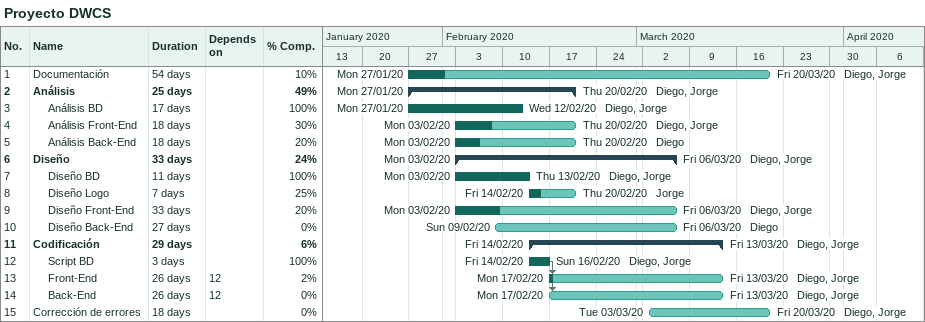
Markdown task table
Proyecto DWCS

| ID | Level | Task | Duration | Start | Finish | Predecessors | Resources | % complete |
|---|---|---|---|---|---|---|---|---|
| 1 | 1 | Documentación | 54d | 2020-01-27 | 2020-03-20 |  | Diego, Jorge | 10 |
| 2 | 1 | **Análisis** | 25d | 2020-01-27 | 2020-02-20 |  | Diego, Jorge | 49 |
| 3 | 2 | Análisis BD | 17d | 2020-01-27 | 2020-02-12 |  | Diego, Jorge | 100 |
| 4 | 2 | Análisis Front-End | 18d | 2020-02-03 | 2020-02-20 |  | Diego, Jorge | 30 |
| 5 | 2 | Análisis Back-End | 18d | 2020-02-03 | 2020-02-20 |  | Diego | 20 |
| 6 | 1 | **Diseño** | 33d | 2020-02-03 | 2020-03-06 |  | Diego, Jorge | 24 |
| 7 | 2 | Diseño BD | 11d | 2020-02-03 | 2020-02-13 |  | Diego, Jorge | 100 |
| 8 | 2 | Diseño Logo | 7d | 2020-02-14 | 2020-02-20 |  | Jorge | 25 |
| 9 | 2 | Diseño Front-End | 33d | 2020-02-03 | 2020-03-06 |  | Diego, Jorge | 20 |
| 10 | 2 | Diseño Back-End | 27d | 2020-02-09 | 2020-03-06 |  | Diego | 0 |
| 11 | 1 | **Codificación** | 29d | 2020-02-14 | 2020-03-13 |  | Diego, Jorge | 6 |
| 12 | 2 | Script BD | 3d | 2020-02-14 | 2020-02-16 |  | Diego, Jorge | 100 |
| 13 | 2 | Front-End | 26d | 2020-02-17 | 2020-03-13 | 12 | Diego, Jorge | 2 |
| 14 | 2 | Back-End | 26d | 2020-02-17 | 2020-03-13 | 12 | Diego, Jorge | 0 |
| 15 | 1 | Corrección de errores | 18d | 2020-03-03 | 2020-03-20 |  | Diego, Jorge | 0 |
